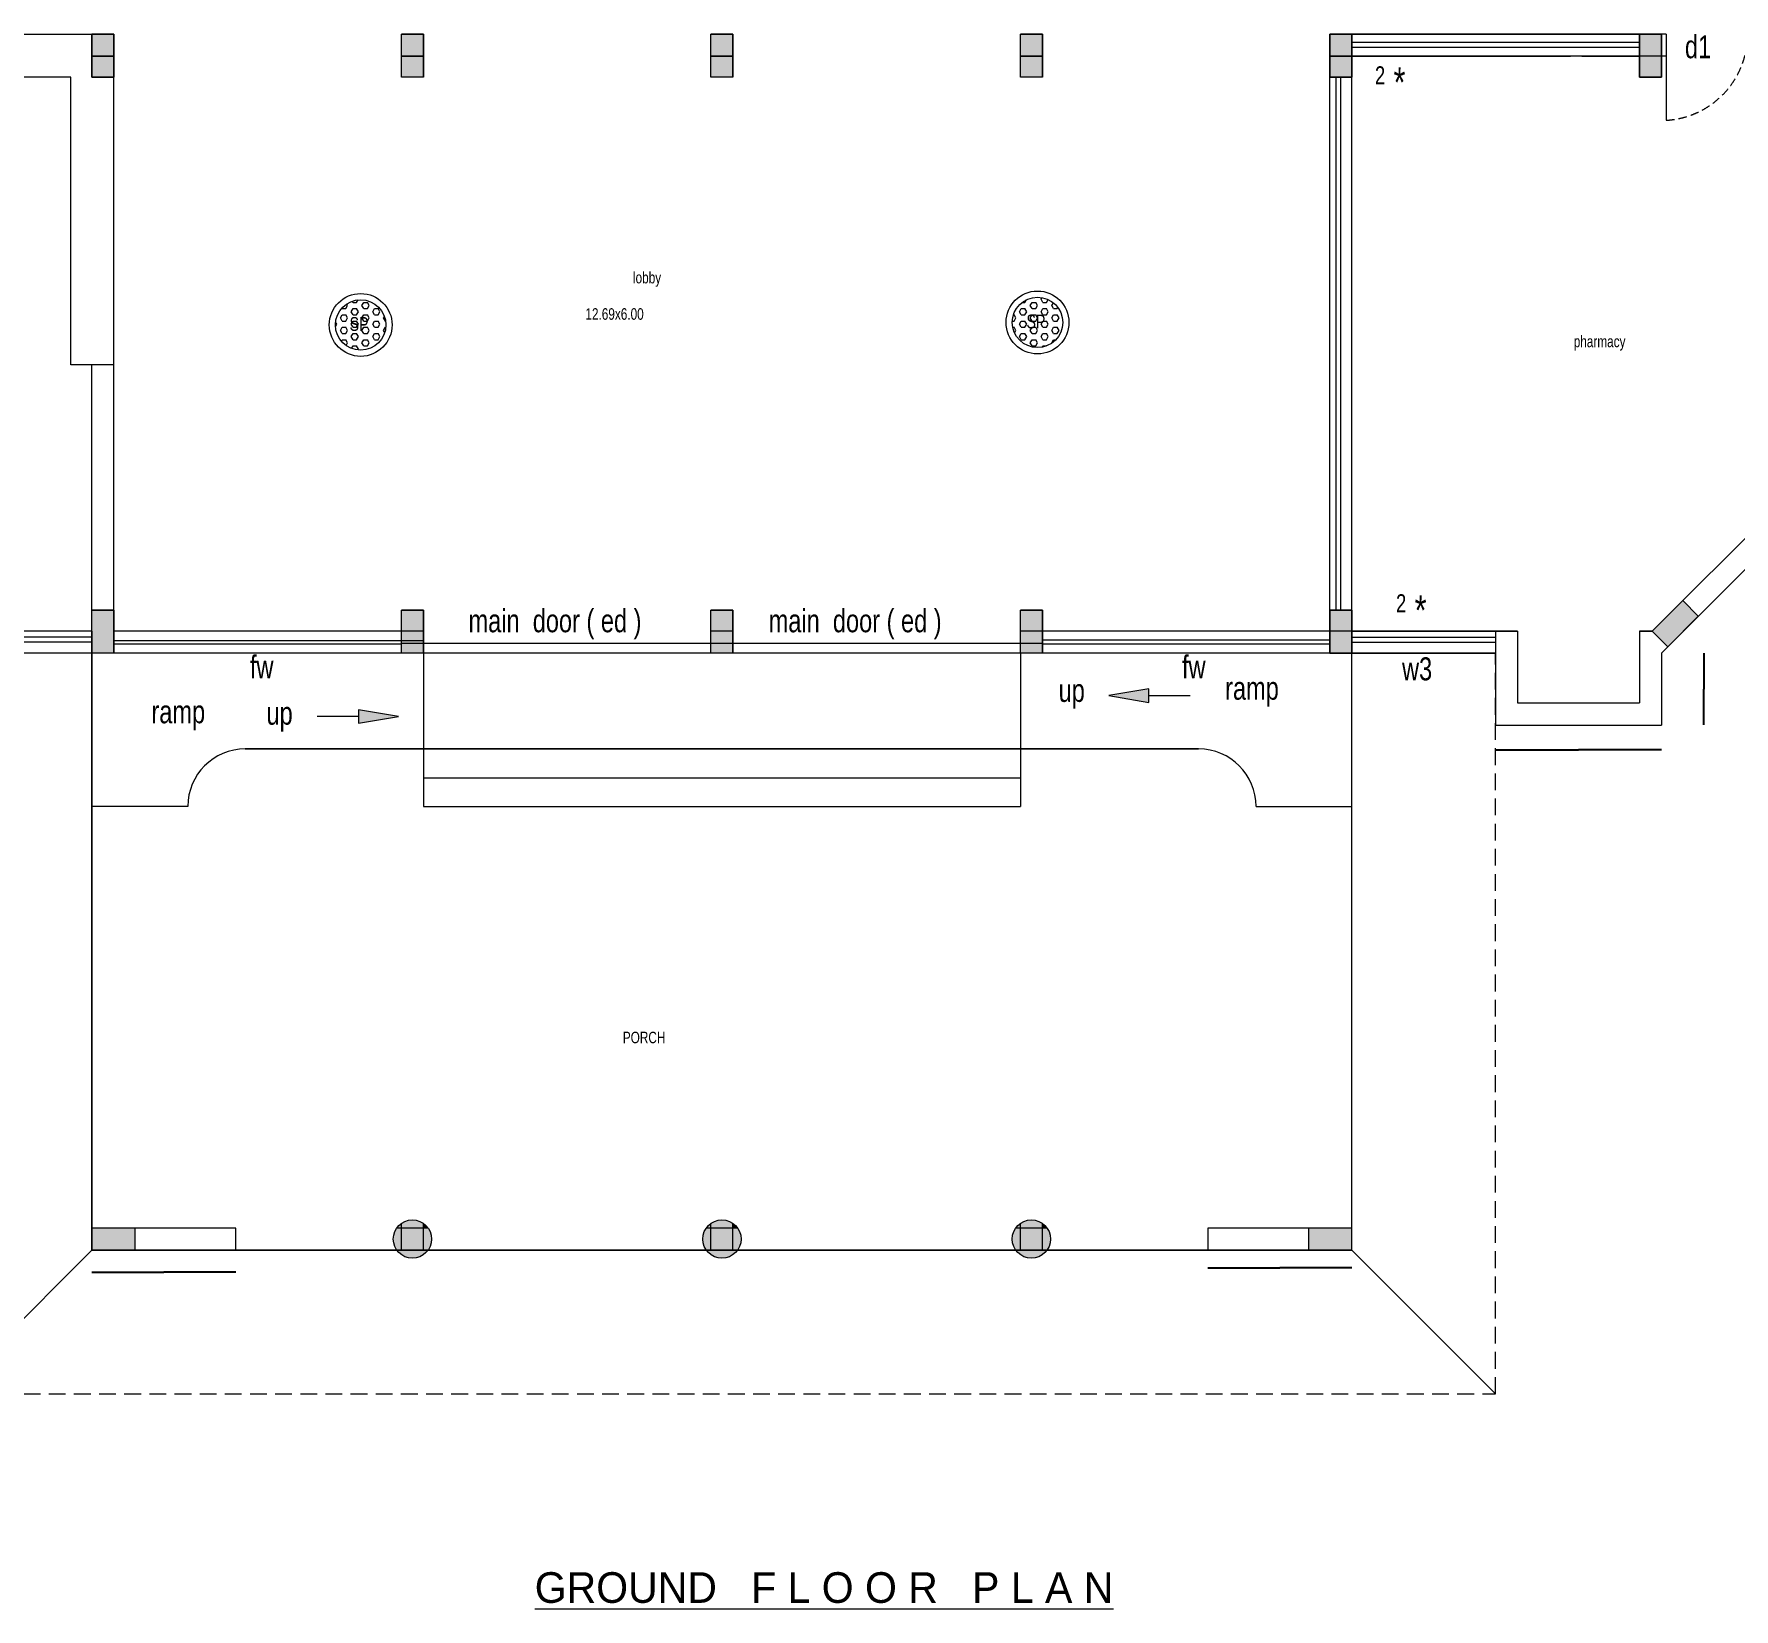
# Model space of a CAD drawing. Header units: metres. Extents: x 191982 to 427160, y -8904 to 80370.
# Drawn here: x 272858 to 290601, y -6686 to 9750 of the extents above; entities that cross this region are included whole.
import ezdxf

# ---------------------------------------------------------------- set-up
doc = ezdxf.new("R2010")
doc.units = ezdxf.units.M
doc.header["$LTSCALE"] = 700
doc.header["$MEASUREMENT"] = 0
doc.header["$PDMODE"] = 32
doc.linetypes.add('DASHED2', pattern=[0.375, 0.25, -0.125])
doc.linetypes.add('HIDDEN2', pattern=[0.1875, 0.125, -0.0625])
doc.layers.get('0').update_dxf_attribs({"lineweight": 9})
doc.layers.get('Defpoints').update_dxf_attribs({"lineweight": 9})
for name, color, linetype, lineweight in [('elevations', 22, 'Continuous', 9), ('MAIN GATE', 7, 'Continuous', 9), ('NEW PLANS', 7, 'Continuous', 9), ('PLAN', 7, 'Continuous', 9)]:
    doc.layers.add(name, color=color, linetype=linetype, lineweight=lineweight)
doc.styles.add('RVR', font='MOD20.TTF')
doc.styles.get("Standard").update_dxf_attribs({"font": 'swisscl.ttf'})
doc.dimstyles.get("Standard").update_dxf_attribs({"dimtxt": 0.23, "dimasz": 0.23, "dimexe": 0.05, "dimexo": 0.05, "dimgap": 0.06, "dimtad": 0, "dimzin": 0, "dimdsep": 46, "dimtxsty": 'Standard', "dimcen": 0, "dimse1": 1, "dimse2": 1, "dimadec": 0, "dimazin": 0, "dimtfac": 1, "dimtofl": 0, "dimtmove": 2, "dimatfit": 0, "dimfxl": 0.18, "dimtolj": 1, "dimtzin": 0, "dimarcsym": 0})

# ---------------------------------------------------------------- blocks, each defined once
blk = doc.blocks.new('ARR')
at = {"layer": 'PLAN'}
blk.add_hatch(color=256, dxfattribs=at).paths.add_polyline_path([(-1.8e-15, 0), (-0.6000000000000015, 0.1000000000000032), (-0.6000000000000015, -0.0999999999999997)])
blk.add_line((-0.6000000000000015, 0), (-1.212166018050311, 0))
blk.add_lwpolyline([(0, 0), (-0.6000000000000015, 0.1000000000000014), (-0.6000000000000015, -0.1000000000000014), (0, 0)])
blk = doc.blocks.new('*D290')
at = {"layer": 'Defpoints', "color": 0, "transparency": 16777216}
for p in [(288112.9550117287, 2539.131527703295), (289842.9550116691, 2539.131527703295), (288112.9550117287, 2279.590832384347)]:
    blk.add_point(p, dxfattribs=at)
at = {"layer": 'elevations', "color": 0, "lineweight": -2, "transparency": 16777216}
for p, q in [((288113.1850117287, 2279.590832384347), (288977.4445071118, 2279.590832384347)), ((289842.7250116692, 2279.590832384347), (288978.4655162861, 2279.590832384347))]:
    blk.add_line(p, q, dxfattribs=at)
at = {"layer": 'elevations', "color": 0, "transparency": 16777216}
for points in [[(288113.1850117287, 2279.62916571768), (288113.1850117287, 2279.552499051013), (288112.9550117287, 2279.590832384347)], [(289842.7250116692, 2279.62916571768), (289842.7250116692, 2279.552499051013), (289842.9550116691, 2279.590832384347)]]:
    blk.add_solid(points, dxfattribs=at)
at = {"layer": 'elevations', "color": 0, "transparency": 16777216, "insert": (288977.9550116989, 2279.590832384347), "char_height": 0.23, "attachment_point": 5}
blk.add_mtext('\\A1;1730.00', dxfattribs=at)
blk = doc.blocks.new('*D291')
at = {"layer": 'Defpoints', "color": 0, "transparency": 16777216}
for p in [(289842.9550116691, 3289.131527703299), (290284.2934563789, 3289.131527703299), (289842.9550116691, 2539.131527703295)]:
    blk.add_point(p, dxfattribs=at)
at = {"layer": 'elevations', "color": 0, "lineweight": -2, "transparency": 16777216}
for p, q in [((290284.2934563789, 3288.901527703299), (290284.2934563789, 2914.571947100414)), ((290284.2934563789, 2539.361527703295), (290284.2934563789, 2913.69110830618))]:
    blk.add_line(p, q, dxfattribs=at)
at = {"layer": 'elevations', "color": 0, "transparency": 16777216}
for points in [[(290284.2551230456, 3288.901527703299), (290284.3317897122, 3288.901527703299), (290284.2934563789, 3289.131527703299)], [(290284.2551230456, 2539.361527703295), (290284.3317897122, 2539.361527703295), (290284.2934563789, 2539.131527703295)]]:
    blk.add_solid(points, dxfattribs=at)
at = {"layer": 'elevations', "color": 0, "transparency": 16777216, "insert": (290284.2934563789, 2914.131527703344), "char_height": 0.23, "attachment_point": 5, "rotation": 90}
blk.add_mtext('\\A1;750.00', dxfattribs=at)
blk = doc.blocks.new('*D277')
at = {"layer": 'Defpoints', "color": 0, "transparency": 16777216}
for p in [(285110.4550117287, -2940.868472296701), (286612.9550117287, -2940.868472296701), (286612.9550117287, -3126.410364299038)]:
    blk.add_point(p, dxfattribs=at)
at = {"layer": 'PLAN', "color": 0, "lineweight": -2, "transparency": 16777216}
for p, q in [((285110.6850117287, -3126.410364299038), (285861.1945071416, -3126.410364299038)), ((286612.7250117288, -3126.410364299038), (285862.2155163159, -3126.410364299038))]:
    blk.add_line(p, q, dxfattribs=at)
at = {"layer": 'PLAN', "color": 0, "transparency": 16777216}
for points in [[(285110.6850117287, -3126.372030965704), (285110.6850117287, -3126.448697632371), (285110.4550117287, -3126.410364299038)], [(286612.7250117288, -3126.372030965704), (286612.7250117288, -3126.448697632371), (286612.9550117287, -3126.410364299038)]]:
    blk.add_solid(points, dxfattribs=at)
at = {"layer": 'PLAN', "color": 0, "transparency": 16777216, "insert": (285861.7050117287, -3126.410364299038), "char_height": 0.23, "attachment_point": 5}
blk.add_mtext('\\A1;1502.50', dxfattribs=at)
blk = doc.blocks.new('*D278')
at = {"layer": 'Defpoints', "color": 0, "transparency": 16777216}
for p in [(273462.9550116691, -2940.868472296701), (274965.4550116691, -2940.868472296701), (274965.4550116691, -3172.416526763889)]:
    blk.add_point(p, dxfattribs=at)
at = {"layer": 'PLAN', "color": 0, "lineweight": -2, "transparency": 16777216}
for p, q in [((273463.1850116691, -3172.416526763889), (274213.694507082, -3172.416526763889)), ((274965.2250116692, -3172.416526763889), (274214.7155162563, -3172.416526763889))]:
    blk.add_line(p, q, dxfattribs=at)
at = {"layer": 'PLAN', "color": 0, "transparency": 16777216}
for points in [[(273463.1850116691, -3172.378193430556), (273463.1850116691, -3172.454860097223), (273462.9550116691, -3172.416526763889)], [(274965.2250116692, -3172.378193430556), (274965.2250116692, -3172.454860097223), (274965.4550116691, -3172.416526763889)]]:
    blk.add_solid(points, dxfattribs=at)
at = {"layer": 'PLAN', "color": 0, "transparency": 16777216, "insert": (274214.2050116691, -3172.416526763889), "char_height": 0.23, "attachment_point": 5}
blk.add_mtext('\\A1;1502.50', dxfattribs=at)
blk = doc.blocks.new('DAS')
at = {"layer": 'MAIN GATE'}
h = blk.add_hatch(dxfattribs=at)
h.set_pattern_fill('HEX', color=1, scale=0.3, style=0)
h.set_pattern_definition([(0, (0, 0), (0, 0.0649519053), [0.0375, -0.075]), (120, (0, 0), (-0.0562500000140011, -0.03247595265), [0.0375, -0.075]), (59.99999999999999, (0.0375, 0), (-0.0562500000140011, 0.03247595265), [0.0375, -0.075])])
h.paths.add_polyline_path([(-3163.778976376425, -2.19993948112133, 1), (-3163.253046591565, -2.19993948112133, 1)])
at = {"layer": 'MAIN GATE', "color": 5}
for radius in [0.3278908209049629, 0.2629648924297843]:
    blk.add_circle((-3163.516011483995, -2.19993948112133), radius, dxfattribs=at)
at = {"layer": 'NEW PLANS', "color": 7}
blk.add_text('SP', height=0.144, dxfattribs=at).set_placement((-3163.631402160362, -2.262059438114632))

msp = doc.modelspace()

# ---------------------------------------------------------------- hatches: boundary and pattern name
at = {"layer": 'elevations'}
msp.add_hatch(color=256, dxfattribs=at).paths.add_polyline_path([(289747.6858924064, 3519.131527703299), (289910.3204520378, 3356.496968030733), (290228.5185036096, 3674.695019564635), (290065.8839439187, 3837.329579237194)])
at = {"layer": 'NEW PLANS'}
for points in [[(273462.9550116691, 9529.131527703299), (273462.9550116691, 9749.131527703299), (273692.9550117287, 9749.131527703299), (273692.9550117287, 9529.131527703299)], [(273462.9550116691, 9529.131527703299), (273462.9550116691, 9749.131527703299), (273692.9550117287, 9749.131527703299), (273692.9550117287, 9529.131527703299)], [(273462.9550116691, 9519.131527703299), (273692.9550117287, 9519.131527703299), (273692.9550117287, 9749.131527703299), (273462.9550116691, 9749.131527703299)], [(273692.9550117287, 9519.131527703299), (273462.9550116691, 9519.131527703299), (273462.9550116691, 9749.131527703299), (273692.9550117287, 9749.131527703299)], [(276692.9550117287, 9529.131527703299), (276692.9550117287, 9749.131527703299), (276922.9550117287, 9749.131527703299), (276922.9550117287, 9529.131527703299)], [(279922.9550117287, 9529.131527703299), (279922.9550117287, 9749.131527703299), (280152.9550116691, 9749.131527703299), (280152.9550116691, 9529.131527703299)], [(283152.9550116691, 9529.131527703299), (283152.9550116691, 9749.131527703299), (283382.9550117287, 9749.131527703299), (283382.9550117287, 9529.131527703299)], [(286382.9550117287, 9529.131527703299), (286382.9550117287, 9749.131527703299), (286612.9550117287, 9749.131527703299), (286612.9550117287, 9529.131527703299)], [(286612.9550117287, 9529.131527703299), (286612.9550117287, 9749.131527703299), (286382.9550117287, 9749.131527703299), (286382.9550117287, 9529.131527703299)], [(286612.9550117287, 9529.131527703299), (286612.9550117287, 9749.131527703299), (286382.9550117287, 9749.131527703299), (286382.9550117287, 9529.131527703299)], [(286612.9550117287, 9519.131527703299), (286382.9550117287, 9519.131527703299), (286382.9550117287, 9749.131527703299), (286612.9550117287, 9749.131527703299)], [(286382.9550117287, 9519.131527703299), (286612.9550117287, 9519.131527703299), (286612.9550117287, 9749.131527703299), (286382.9550117287, 9749.131527703299)], [(289612.9550117287, 9529.131527703299), (289612.9550117287, 9749.131527703299), (289842.9550116691, 9749.131527703299), (289842.9550116691, 9529.131527703299)], [(289842.9550116691, 9529.131527703299), (289842.9550116691, 9749.131527703299), (289612.9550117287, 9749.131527703299), (289612.9550117287, 9529.131527703299)], [(289842.9550116691, 9519.131527703299), (289612.9550117287, 9519.131527703299), (289612.9550117287, 9749.131527703299), (289842.9550116691, 9749.131527703299)], [(289612.9550117287, 9519.131527703299), (289842.9550116691, 9519.131527703299), (289842.9550116691, 9749.131527703299), (289612.9550117287, 9749.131527703299)], [(289842.9550116691, 9529.131527703299), (289842.9550116691, 9749.131527703299), (289612.9550117287, 9749.131527703299), (289612.9550117287, 9529.131527703299)], [(289842.9550116691, 9519.131527703299), (289612.9550117287, 9519.131527703299), (289612.9550117287, 9749.131527703299), (289842.9550116691, 9749.131527703299)], [(289612.9550117287, 9519.131527703299), (289842.9550116691, 9519.131527703299), (289842.9550116691, 9749.131527703299), (289612.9550117287, 9749.131527703299)], [(273462.9550116691, 9529.131527703299), (273692.9550117287, 9529.131527703299), (273692.9550117287, 9299.131527703299), (273462.9550116691, 9299.131527703299)], [(273462.9550116691, 9529.131527703299), (273692.9550117287, 9529.131527703299), (273692.9550117287, 9299.131527703299), (273462.9550116691, 9299.131527703299)], [(273462.9550116691, 9519.131527703299), (273462.9550116691, 9299.131527703299), (273692.9550117287, 9299.131527703299), (273692.9550117287, 9519.131527703299)], [(273692.9550117287, 9519.131527703299), (273692.9550117287, 9299.131527703299), (273462.9550116691, 9299.131527703299), (273462.9550116691, 9519.131527703299)], [(276692.9550117287, 9529.131527703299), (276922.9550117287, 9529.131527703299), (276922.9550117287, 9299.131527703299), (276692.9550117287, 9299.131527703299)], [(279922.9550117287, 9529.131527703299), (280152.9550116691, 9529.131527703299), (280152.9550116691, 9299.131527703299), (279922.9550117287, 9299.131527703299)], [(283152.9550116691, 9529.131527703299), (283382.9550117287, 9529.131527703299), (283382.9550117287, 9299.131527703299), (283152.9550116691, 9299.131527703299)], [(286382.9550117287, 9529.131527703299), (286612.9550117287, 9529.131527703299), (286612.9550117287, 9299.131527703299), (286382.9550117287, 9299.131527703299)], [(286612.9550117287, 9529.131527703299), (286382.9550117287, 9529.131527703299), (286382.9550117287, 9299.131527703299), (286612.9550117287, 9299.131527703299)], [(286612.9550117287, 9529.131527703299), (286382.9550117287, 9529.131527703299), (286382.9550117287, 9299.131527703299), (286612.9550117287, 9299.131527703299)], [(286612.9550117287, 9519.131527703299), (286612.9550117287, 9299.131527703299), (286382.9550117287, 9299.131527703299), (286382.9550117287, 9519.131527703299)], [(286382.9550117287, 9519.131527703299), (286382.9550117287, 9299.131527703299), (286612.9550117287, 9299.131527703299), (286612.9550117287, 9519.131527703299)], [(289612.9550117287, 9529.131527703299), (289842.9550116691, 9529.131527703299), (289842.9550116691, 9299.131527703299), (289612.9550117287, 9299.131527703299)], [(289842.9550116691, 9529.131527703299), (289612.9550117287, 9529.131527703299), (289612.9550117287, 9299.131527703299), (289842.9550116691, 9299.131527703299)], [(289842.9550116691, 9529.131527703299), (289612.9550117287, 9529.131527703299), (289612.9550117287, 9299.131527703299), (289842.9550116691, 9299.131527703299)], [(289842.9550116691, 9519.131527703299), (289842.9550116691, 9299.131527703299), (289612.9550117287, 9299.131527703299), (289612.9550117287, 9519.131527703299)], [(289612.9550117287, 9519.131527703299), (289612.9550117287, 9299.131527703299), (289842.9550116691, 9299.131527703299), (289842.9550116691, 9519.131527703299)], [(289842.9550116691, 9519.131527703299), (289842.9550116691, 9299.131527703299), (289612.9550117287, 9299.131527703299), (289612.9550117287, 9519.131527703299)], [(289612.9550117287, 9519.131527703299), (289612.9550117287, 9299.131527703299), (289842.9550116691, 9299.131527703299), (289842.9550116691, 9519.131527703299)], [(273462.9550116691, 3519.131527703299), (273462.9550116691, 3739.131527703299), (273692.9550117287, 3739.131527703299), (273692.9550117287, 3519.131527703299)], [(276692.9550117287, 3519.131527703299), (276692.9550117287, 3739.131527703299), (276922.9550117287, 3739.131527703299), (276922.9550117287, 3519.131527703299)], [(279922.9550117287, 3519.131527703299), (279922.9550117287, 3739.131527703299), (280152.9550116691, 3739.131527703299), (280152.9550116691, 3519.131527703299)], [(283152.9550116691, 3519.131527703299), (283152.9550116691, 3739.131527703299), (283382.9550117287, 3739.131527703299), (283382.9550117287, 3519.131527703299)], [(286382.9550117287, 3519.131527703299), (286382.9550117287, 3739.131527703299), (286612.9550117287, 3739.131527703299), (286612.9550117287, 3519.131527703299)], [(286612.9550117287, 3519.131527703299), (286612.9550117287, 3739.131527703299), (286382.9550117287, 3739.131527703299), (286382.9550117287, 3519.131527703299)], [(273462.9550116691, 3519.131527703299), (273692.9550117287, 3519.131527703299), (273692.9550117287, 3289.131527703299), (273462.9550116691, 3289.131527703299)], [(276692.9550117287, 3519.131527703299), (276922.9550117287, 3519.131527703299), (276922.9550117287, 3289.131527703299), (276692.9550117287, 3289.131527703299)], [(279922.9550117287, 3519.131527703299), (280152.9550116691, 3519.131527703299), (280152.9550116691, 3289.131527703299), (279922.9550117287, 3289.131527703299)], [(283152.9550116691, 3519.131527703299), (283382.9550117287, 3519.131527703299), (283382.9550117287, 3289.131527703299), (283152.9550116691, 3289.131527703299)], [(286382.9550117287, 3519.131527703299), (286612.9550117287, 3519.131527703299), (286612.9550117287, 3289.131527703299), (286382.9550117287, 3289.131527703299)], [(286612.9550117287, 3519.131527703299), (286382.9550117287, 3519.131527703299), (286382.9550117287, 3289.131527703299), (286612.9550117287, 3289.131527703299)], [(276807.9550117287, -2625.868472296701, -0.1543597769107836), (276922.9550117287, -2662.237790577303), (276922.9550117287, -2710.868472296701), (276692.9550117287, -2710.868472296701), (276692.9550117287, -2662.237790577303, -0.1543597769107822)], [(276807.9550117287, -2625.868472296701, -0.1543597769107836), (276922.9550117287, -2662.237790577303), (276922.9550117287, -2710.868472296701), (276692.9550117287, -2710.868472296701), (276692.9550117287, -2662.237790577303, -0.1543597769107822)], [(280037.9550117287, -2625.868472296701, -0.1543597769107836), (280152.9550116691, -2662.237790577303), (280152.9550116691, -2710.868472296701), (279922.9550117287, -2710.868472296701), (279922.9550117287, -2662.237790577303, -0.1543597769107822)], [(280037.9550117287, -2625.868472296701, -0.1543597769107836), (280152.9550116691, -2662.237790577303), (280152.9550116691, -2710.868472296701), (279922.9550117287, -2710.868472296701), (279922.9550117287, -2662.237790577303, -0.1543597769107822)], [(283267.9550117287, -2625.868472296701, -0.1543597769107836), (283382.9550117287, -2662.237790577303), (283382.9550117287, -2710.868472296701), (283152.9550116691, -2710.868472296701), (283152.9550116691, -2662.237790577303, -0.1543597769107822)], [(283267.9550117287, -2625.868472296701, -0.1543597769107836), (283382.9550117287, -2662.237790577303), (283382.9550117287, -2710.868472296701), (283152.9550116691, -2710.868472296701), (283152.9550116691, -2662.237790577303, -0.1543597769107822)], [(273741.5856934223, -2710.868472296701, -0.3162549415692546), (273741.5856934223, -2940.868472296701), (273692.9550117287, -2940.868472296701), (273692.9550117287, -2710.868472296701)], [(276971.5856934223, -2940.868472296701, -0.2442377344273176), (276807.9550117287, -3025.868472296934, -0.7325621006583092), (276692.9550117287, -2662.237790577303), (276692.9550117287, -2940.868472296701)], [(276971.5856934223, -2940.868472296701, -0.2442377344273176), (276807.9550117287, -3025.868472296934, -0.7325621006583092), (276692.9550117287, -2662.237790577303), (276692.9550117287, -2940.868472296701)], [(276971.5856934223, -2710.868472296701), (276922.9550117287, -2710.868472296701), (276922.9550117287, -2662.237790577303, -0.0866126199787811)], [(276971.5856934223, -2710.868472296701), (276922.9550117287, -2710.868472296701), (276922.9550117287, -2662.237790577303, -0.0866126199787811)], [(276971.5856934223, -2710.868472296701, -0.3162549415692546), (276971.5856934223, -2940.868472296701), (276922.9550117287, -2940.868472296701), (276922.9550117287, -2710.868472296701)], [(276971.5856934223, -2710.868472296701, -0.3162549415692546), (276971.5856934223, -2940.868472296701), (276922.9550117287, -2940.868472296701), (276922.9550117287, -2710.868472296701)], [(280201.5856934819, -2940.868472296701, -0.2442377344273176), (280037.9550117287, -3025.868472296934, -0.7325621006583092), (279922.9550117287, -2662.237790577303), (279922.9550117287, -2940.868472296701)], [(280201.5856934819, -2940.868472296701, -0.2442377344273176), (280037.9550117287, -3025.868472296934, -0.7325621006583092), (279922.9550117287, -2662.237790577303), (279922.9550117287, -2940.868472296701)], [(280201.5856934819, -2710.868472296701), (280152.9550116691, -2710.868472296701), (280152.9550116691, -2662.237790577303, -0.0866126199787811)], [(280201.5856934819, -2710.868472296701), (280152.9550116691, -2710.868472296701), (280152.9550116691, -2662.237790577303, -0.0866126199787811)], [(280201.5856934819, -2710.868472296701, -0.3162549415692546), (280201.5856934819, -2940.868472296701), (280152.9550116691, -2940.868472296701), (280152.9550116691, -2710.868472296701)], [(280201.5856934819, -2710.868472296701, -0.3162549415692546), (280201.5856934819, -2940.868472296701), (280152.9550116691, -2940.868472296701), (280152.9550116691, -2710.868472296701)], [(283431.5856934223, -2940.868472296701, -0.2442377344273176), (283267.9550117287, -3025.868472296934, -0.7325621006583092), (283152.9550116691, -2662.237790577303), (283152.9550116691, -2940.868472296701)], [(283431.5856934223, -2940.868472296701, -0.2442377344273176), (283267.9550117287, -3025.868472296934, -0.7325621006583092), (283152.9550116691, -2662.237790577303), (283152.9550116691, -2940.868472296701)], [(283431.5856934223, -2710.868472296701), (283382.9550117287, -2710.868472296701), (283382.9550117287, -2662.237790577303, -0.0866126199787811)], [(283431.5856934223, -2710.868472296701), (283382.9550117287, -2710.868472296701), (283382.9550117287, -2662.237790577303, -0.0866126199787811)], [(283431.5856934223, -2710.868472296701, -0.3162549415692546), (283431.5856934223, -2940.868472296701), (283382.9550117287, -2940.868472296701), (283382.9550117287, -2710.868472296701)], [(283431.5856934223, -2710.868472296701, -0.3162549415692546), (283431.5856934223, -2940.868472296701), (283382.9550117287, -2940.868472296701), (283382.9550117287, -2710.868472296701)]]:
    msp.add_hatch(color=256, dxfattribs=at).paths.add_polyline_path(points)
for points in [[(273692.9550117287, -2710.868472296701), (273692.9550117287, -2940.868472296701), (273462.9550116691, -2940.868472296701), (273462.9550116691, -2710.868472296701)], [(276922.9550117287, -2710.868472296701), (276922.9550117287, -2940.868472296701), (276692.9550117287, -2940.868472296701), (276692.9550117287, -2710.868472296701)], [(276922.9550117287, -2710.868472296701), (276922.9550117287, -2940.868472296701), (276692.9550117287, -2940.868472296701), (276692.9550117287, -2710.868472296701)], [(280152.9550116691, -2710.868472296701), (280152.9550116691, -2940.868472296701), (279922.9550117287, -2940.868472296701), (279922.9550117287, -2710.868472296701)], [(280152.9550116691, -2710.868472296701), (280152.9550116691, -2940.868472296701), (279922.9550117287, -2940.868472296701), (279922.9550117287, -2710.868472296701)], [(283382.9550117287, -2710.868472296701), (283382.9550117287, -2940.868472296701), (283152.9550116691, -2940.868472296701), (283152.9550116691, -2710.868472296701)], [(283382.9550117287, -2710.868472296701), (283382.9550117287, -2940.868472296701), (283152.9550116691, -2940.868472296701), (283152.9550116691, -2710.868472296701)], [(286612.9550117287, -2710.868472296701), (286612.9550117287, -2940.868472296701), (286382.9550117287, -2940.868472296701), (286382.9550117287, -2710.868472296701)]]:
    msp.add_hatch(color=256, dxfattribs=at).paths.add_polyline_path(points, flags=17)
at = {"layer": 'PLAN'}
h = msp.add_hatch(color=256, dxfattribs=at)
h.paths.add_polyline_path([(273912.9550117287, -2710.868472296701), (273462.9550116691, -2710.868472296701), (273462.9550116691, -2940.868472296701), (273912.9550117287, -2940.868472296701)])
h.paths.add_polyline_path([(286612.9550117287, -2710.868472296701), (286162.9550117287, -2710.868472296701), (286162.9550117287, -2940.868472296701), (286612.9550117287, -2940.868472296701)])

# ---------------------------------------------------------------- linework, layer by layer
at = {"layer": 'elevations'}
for p, q in [((290228.5185036096, 3674.695019564395), (290065.8839439187, 3837.329579237194)), ((290065.8839439187, 3837.329579237194), (290228.5185036096, 3674.695019564635)), ((288342.9550116691, 3519.131527703299), (288342.9550116691, 2769.131527703295)), ((289612.9550117287, 3519.131527703299), (289612.9550117287, 2769.131527703295)), ((288112.9550117287, 3289.131527703299), (288112.9550117287, 2539.131527703295)), ((289842.9550116691, 3289.131527703299), (289842.9550116691, 2539.131527703295)), ((288342.9550116691, 2769.131527703295), (289612.9550117287, 2769.131527703295)), ((288112.9550117287, 2539.131527703295), (289842.9550116691, 2539.131527703295)), ((274462.9550116691, 1689.131527703299), (273462.9550116691, 1689.131527703299)), ((285612.9550117287, 1689.131527703299), (286612.9550117287, 1689.131527703299)), ((280037.9550117287, -2940.868472296701), (278611.1751292977, -2940.868472296701))]:
    msp.add_line(p, q, dxfattribs=at)
for points in [[(289842.9550116691, 3289.131527703299), (289842.9550116691, 3289.131527703299), (292842.9550116691, 6289.131527703765)], [(286612.9550117287, 3289.131527703299), (288112.9550117287, 3289.131527703299)]]:
    msp.add_lwpolyline(points, dxfattribs=at)
msp.add_lwpolyline([(289747.6858924064, 3519.131527703299), (289910.3204520378, 3356.496968030733), (290228.5185036096, 3674.695019564635), (290065.8839439187, 3837.329579237194)], close=True, dxfattribs=at)
for centre, start, end in [((275062.9550117287, 1689.131527703299), 90, 180), ((285012.9550117287, 1689.131527703299), 0, 90)]:
    msp.add_arc(centre, 599.9999999999943, start, end, dxfattribs=at)
at = {"layer": 'NEW PLANS'}
for p, q in [((270462.9550116691, 9749.131527703299), (273692.9550117287, 9749.131527703299)), ((273412.9550117287, 9749.131527703299), (273462.9550116691, 9749.131527703299)), ((273692.9550117287, 9749.131527703299), (273462.9550116691, 9749.131527703299)), ((273462.9550116691, 9749.131527703299), (273692.9550117287, 9749.131527703299)), ((273692.9550117287, 9749.131527703299), (273462.9550116691, 9749.131527703299)), ((273692.9550117287, 9749.131527703299), (273462.9550116691, 9749.131527703299)), ((273692.9550117287, 3289.131527703299), (273692.9550117287, 9749.131527703299)), ((276922.9550117287, 9749.131527703299), (276692.9550117287, 9749.131527703299)), ((276692.9550117287, 9299.131527703299), (276692.9550117287, 9749.131527703299)), ((276692.9550117287, 9749.131527703299), (276922.9550117287, 9749.131527703299)), ((276922.9550117287, 9749.131527703299), (276692.9550117287, 9749.131527703299)), ((276922.9550117287, 9299.131527703299), (276922.9550117287, 9749.131527703299)), ((280152.9550116691, 9749.131527703299), (279922.9550117287, 9749.131527703299)), ((279922.9550117287, 9299.131527703299), (279922.9550117287, 9749.131527703299)), ((279922.9550117287, 9749.131527703299), (280152.9550116691, 9749.131527703299)), ((280152.9550116691, 9749.131527703299), (279922.9550117287, 9749.131527703299)), ((280152.9550116691, 9299.131527703299), (280152.9550116691, 9749.131527703299)), ((283382.9550117287, 9749.131527703299), (283152.9550116691, 9749.131527703299)), ((283152.9550116691, 9299.131527703299), (283152.9550116691, 9749.131527703299)), ((283152.9550116691, 9749.131527703299), (283382.9550117287, 9749.131527703299)), ((283382.9550117287, 9749.131527703299), (283152.9550116691, 9749.131527703299)), ((283382.9550117287, 9299.131527703299), (283382.9550117287, 9749.131527703299)), ((286382.9550117287, 3289.131527703299), (286382.9550117287, 9749.131527703299)), ((286612.9550117287, 9749.131527703299), (286382.9550117287, 9749.131527703299)), ((286382.9550117287, 9749.131527703299), (286612.9550117287, 9749.131527703299)), ((286382.9550117287, 3289.131527703299), (286382.9550117287, 9749.131527703299)), ((289892.9550117287, 9749.131527703299), (286382.9550117287, 9749.131527703299)), ((286612.9550117287, 9749.131527703299), (286382.9550117287, 9749.131527703299)), ((286382.9550117287, 9749.131527703299), (286612.9550117287, 9749.131527703299)), ((286382.9550117287, 9749.131527703299), (286612.9550117287, 9749.131527703299)), ((289892.9550117287, 9749.131527703299), (286612.9550117287, 9749.131527703299)), ((286612.9550117287, 9749.131527703299), (289612.9550117287, 9749.131527703299)), ((286662.9550117287, 9749.131527703299), (286612.9550117287, 9749.131527703299)), ((286612.9550117287, 9664.019628263588), (289612.9550117287, 9664.019628263588)), ((286612.9550117287, 9614.019628263588), (289612.9550117287, 9614.019628263588)), ((287512.9550117287, 9749.131527703299), (289612.9550117287, 9749.131527703299)), ((289842.9550116691, 9749.131527703299), (289612.9550117287, 9749.131527703299)), ((289612.9550117287, 9749.131527703299), (289842.9550116691, 9749.131527703299)), ((289612.9550117287, 9749.131527703299), (289842.9550116691, 9749.131527703299)), ((289892.9550117287, 9749.131527703299), (289842.9550116691, 9749.131527703299)), ((289892.9550117287, 9749.131527703299), (289842.9550116691, 9749.131527703299)), ((289892.9550117287, 9749.131527703299), (289892.9550117287, 8850.5214899227)), ((273692.9550117287, 9519.131527703299), (273462.9550116691, 9519.131527703299)), ((273462.9550116691, 9299.131527703299), (273462.9550116691, 9519.131527703299)), ((273462.9550116691, 9519.131527703299), (273692.9550117287, 9519.131527703299)), ((273462.9550116691, 9519.131527703299), (273692.9550117287, 9519.131527703299)), ((276922.9550117287, 9519.131527703299), (276692.9550117287, 9519.131527703299)), ((276692.9550117287, 9519.131527703299), (276922.9550117287, 9519.131527703299)), ((280152.9550116691, 9519.131527703299), (279922.9550117287, 9519.131527703299)), ((279922.9550117287, 9519.131527703299), (280152.9550116691, 9519.131527703299)), ((283382.9550117287, 9519.131527703299), (283152.9550116691, 9519.131527703299)), ((283152.9550116691, 9519.131527703299), (283382.9550117287, 9519.131527703299)), ((286382.9550117287, 9519.131527703299), (286612.9550117287, 9519.131527703299)), ((286612.9550117287, 9519.131527703299), (286382.9550117287, 9519.131527703299)), ((286612.9550117287, 9519.131527703299), (286382.9550117287, 9519.131527703299)), ((288892.9550117287, 9519.131527703299), (286612.9550117287, 9519.131527703299)), ((286612.9550117287, 9519.131527703299), (288892.9550117287, 9519.131527703299)), ((289842.9550116691, 9519.131527703299), (286612.9550117287, 9519.131527703299)), ((287512.9550117287, 9519.131527703299), (288892.9550117287, 9519.131527703299)), ((289842.9550116691, 9519.131527703299), (289012.9550117287, 9519.131527703299)), ((289012.9550117287, 9519.131527703299), (289612.9550117287, 9519.131527703299)), ((289012.9550117287, 9519.131527703299), (289612.9550117287, 9519.131527703299)), ((289842.9550116691, 9519.131527703299), (289612.9550117287, 9519.131527703299)), ((289842.9550116691, 9519.131527703299), (289612.9550117287, 9519.131527703299)), ((289892.9550117287, 9519.131527703299), (289842.9550116691, 9519.131527703299)), ((273242.9550117287, 9299.131527703299), (270462.9550116691, 9299.131527703299)), ((273242.9550117287, 6299.131527703299), (273242.9550117287, 9299.131527703299)), ((273692.9550117287, 9299.131527703299), (273462.9550116691, 9299.131527703299)), ((273462.9550116691, 9299.131527703299), (273692.9550117287, 9299.131527703299)), ((286382.9550117287, 9299.131527703299), (286612.9550117287, 9299.131527703299)), ((286612.9550117287, 9299.131527703299), (286382.9550117287, 9299.131527703299)), ((286447.9550117287, 3739.131527703299), (286447.9550117287, 9299.131527703299)), ((286497.9550117287, 3739.131527703299), (286497.9550117287, 9299.131527703299)), ((286612.9550117287, -2940.868472296701), (286612.9550117287, 9299.131527703299)), ((289612.9550117287, 9299.131527703299), (289842.9550116691, 9299.131527703299)), ((289842.9550116691, 9299.131527703299), (289612.9550117287, 9299.131527703299)), ((289612.9550117287, 9299.131527703299), (289842.9550116691, 9299.131527703299)), ((289842.9550116691, 9299.131527703299), (289612.9550117287, 9299.131527703299)), ((286612.9550117287, 5049.131527703299), (286612.9550117287, 6459.131527703299)), ((273692.9550117287, 6299.131527703299), (273242.9550117287, 6299.131527703299)), ((273462.9550116691, -2940.868472296701), (273462.9550116691, 6299.131527703299)), ((289747.6858924064, 3519.131527703299), (292612.9550117287, 6384.400647049573)), ((289842.9550116691, 3289.131527703299), (292842.9550116691, 6289.131527703765)), ((273692.9550117287, 3739.131527703299), (273462.9550116691, 3739.131527703299)), ((276692.9550117287, 3289.131527703299), (276692.9550117287, 3739.131527703299)), ((276922.9550117287, 3739.131527703299), (276692.9550117287, 3739.131527703299)), ((276922.9550117287, 3289.131527703299), (276922.9550117287, 3739.131527703299)), ((279922.9550117287, 3289.131527703299), (279922.9550117287, 3739.131527703299)), ((280152.9550116691, 3739.131527703299), (279922.9550117287, 3739.131527703299)), ((280152.9550116691, 3289.131527703299), (280152.9550116691, 3739.131527703299)), ((283152.9550116691, 3289.131527703299), (283152.9550116691, 3739.131527703299)), ((283382.9550117287, 3739.131527703299), (283152.9550116691, 3739.131527703299)), ((283382.9550117287, 3289.131527703299), (283382.9550117287, 3739.131527703299)), ((286612.9550117287, 3739.131527703299), (286382.9550117287, 3739.131527703299)), ((286382.9550117287, 3739.131527703299), (286612.9550117287, 3739.131527703299)), ((273462.9550116691, 3519.131527703299), (271732.9550117287, 3519.131527703299)), ((273462.9550116691, 3454.131527703299), (271962.9550116691, 3454.131527703299)), ((273462.9550116691, 3404.131527703299), (271962.9550116691, 3404.131527703299)), ((273462.9550116691, 3289.131527703299), (273462.9550116691, 3519.131527703299)), ((273462.9550116691, 3519.131527703299), (273462.9550116691, 3289.131527703299)), ((276922.9550117287, 3519.131527703299), (273692.9550117287, 3519.131527703299)), ((276922.9550117287, 3419.131527703299), (273692.9550117287, 3419.131527703299)), ((276692.9550117287, 3384.131527703299), (273692.9550117287, 3384.131527703299)), ((283382.9550117287, 3389.131527703299), (276692.9550117287, 3389.131527703299)), ((276922.9550117287, 3389.131527703299), (276692.9550117287, 3389.131527703299)), ((280152.9550116691, 3519.131527703299), (279922.9550117287, 3519.131527703299)), ((288342.9550116691, 3519.131527703299), (283152.9550116691, 3519.131527703299)), ((286382.9550117287, 3424.131527703299), (283382.9550117287, 3424.131527703299)), ((286382.9550117287, 3384.131527703299), (283382.9550117287, 3384.131527703299)), ((286612.9550117287, 3519.131527703299), (288342.9550116691, 3519.131527703299)), ((286612.9550117287, 3289.131527703299), (286612.9550117287, 3519.131527703299)), ((286612.9550117287, 3519.131527703299), (286612.9550117287, 3289.131527703299)), ((286612.9550117287, 3454.131527703299), (288111.8787604008, 3454.131527703299)), ((286612.9550117287, 3404.131527703299), (288111.8787604008, 3404.131527703299)), ((288111.8787604008, 3519.131527703299), (288111.8787604008, 3289.131527703299)), ((289747.6858924064, 3519.131527703299), (289612.9550117287, 3519.131527703299)), ((289612.9550117287, 3519.131527703299), (289747.6858924064, 3519.131527703299)), ((288112.9550117287, 3289.131527703299), (271962.9550116691, 3289.131527703299)), ((276922.9550117287, 3289.131527703299), (276922.9550117287, 1689.131527703299)), ((283152.9550116691, 3289.131527703299), (283152.9550116691, 1689.131527703299)), ((275062.9550117287, 2289.131527703295), (285012.9550117287, 2289.131527703295)), ((275062.9550117287, 2289.131527703295), (285012.9550117287, 2289.131527703295)), ((285012.9550117287, 2289.131527703295), (275062.9550117287, 2289.131527703295)), ((276922.9550117287, 1989.131527703299), (283152.9550116691, 1989.131527703299)), ((276922.9550117287, 1689.131527703299), (283152.9550116691, 1689.131527703299)), ((273741.5856934223, -2710.868472296701), (273462.9550116691, -2710.868472296701)), ((274965.4550116691, -2710.868472296701), (273462.9550116691, -2710.868472296701)), ((273912.9550117287, -2940.868472296701), (273912.9550117287, -2710.868472296701)), ((274965.4550116691, -2940.868472296701), (274965.4550116691, -2710.868472296701)), ((276971.5856934223, -2710.868472296701), (276644.3243299756, -2710.868472296701)), ((276971.5856934223, -2710.868472296701), (276644.3243299756, -2710.868472296701)), ((276692.9550117287, -2940.868472296701), (276692.9550117287, -2662.237790577303)), ((276692.9550117287, -2940.868472296701), (276692.9550117287, -2662.237790577303)), ((276922.9550117287, -2940.868472296701), (276922.9550117287, -2662.237790577303)), ((276922.9550117287, -2940.868472296701), (276922.9550117287, -2662.237790577303)), ((280201.5856934819, -2710.868472296701), (279874.3243300352, -2710.868472296701)), ((280201.5856934819, -2710.868472296701), (279874.3243300352, -2710.868472296701)), ((279922.9550117287, -2940.868472296701), (279922.9550117287, -2662.237790577303)), ((279922.9550117287, -2940.868472296701), (279922.9550117287, -2662.237790577303)), ((280152.9550116691, -2940.868472296701), (280152.9550116691, -2662.237790577303)), ((280152.9550116691, -2940.868472296701), (280152.9550116691, -2662.237790577303)), ((283431.5856934223, -2710.868472296701), (283104.3243299756, -2710.868472296701)), ((283431.5856934223, -2710.868472296701), (283104.3243299756, -2710.868472296701)), ((283152.9550116691, -2940.868472296701), (283152.9550116691, -2662.237790577303)), ((283152.9550116691, -2940.868472296701), (283152.9550116691, -2662.237790577303)), ((283382.9550117287, -2940.868472296701), (283382.9550117287, -2662.237790577303)), ((283382.9550117287, -2940.868472296701), (283382.9550117287, -2662.237790577303)), ((286612.9550117287, -2710.868472296701), (285110.4550117287, -2710.868472296701)), ((285110.4550117287, -2710.868472296701), (285110.4550117287, -2940.868472296701)), ((286162.9550117287, -2940.868472296701), (286162.9550117287, -2710.868472296701)), ((286612.9550117287, -2710.868472296701), (286334.3243299756, -2710.868472296701)), ((286612.9550117287, -2940.868472296701), (273462.9550116691, -2940.868472296701)), ((274965.4550116691, -2940.868472296701), (273462.9550116691, -2940.868472296701)), ((286612.9550117287, -2940.868472296701), (285110.4550117287, -2940.868472296701))]:
    msp.add_line(p, q, dxfattribs=at)
for points in [[(273692.9550117287, 9299.131527703299), (273462.9550116691, 9299.131527703299), (273462.9550116691, 9749.131527703299), (273692.9550117287, 9749.131527703299)], [(273692.9550117287, 9299.131527703299), (273462.9550116691, 9299.131527703299), (273462.9550116691, 9749.131527703299), (273692.9550117287, 9749.131527703299)], [(273692.9550117287, 9749.131527703299), (273462.9550116691, 9749.131527703299), (273462.9550116691, 9299.131527703299), (273692.9550117287, 9299.131527703299)], [(273462.9550116691, 9749.131527703299), (273692.9550117287, 9749.131527703299), (273692.9550117287, 9299.131527703299), (273462.9550116691, 9299.131527703299)], [(276922.9550117287, 9299.131527703299), (276692.9550117287, 9299.131527703299), (276692.9550117287, 9749.131527703299), (276922.9550117287, 9749.131527703299)], [(280152.9550116691, 9299.131527703299), (279922.9550117287, 9299.131527703299), (279922.9550117287, 9749.131527703299), (280152.9550116691, 9749.131527703299)], [(283382.9550117287, 9299.131527703299), (283152.9550116691, 9299.131527703299), (283152.9550116691, 9749.131527703299), (283382.9550117287, 9749.131527703299)], [(286612.9550117287, 9299.131527703299), (286382.9550117287, 9299.131527703299), (286382.9550117287, 9749.131527703299), (286612.9550117287, 9749.131527703299)], [(286382.9550117287, 9299.131527703299), (286612.9550117287, 9299.131527703299), (286612.9550117287, 9749.131527703299), (286382.9550117287, 9749.131527703299)], [(286382.9550117287, 9299.131527703299), (286612.9550117287, 9299.131527703299), (286612.9550117287, 9749.131527703299), (286382.9550117287, 9749.131527703299)], [(286382.9550117287, 9749.131527703299), (286612.9550117287, 9749.131527703299), (286612.9550117287, 9299.131527703299), (286382.9550117287, 9299.131527703299)], [(286612.9550117287, 9749.131527703299), (286382.9550117287, 9749.131527703299), (286382.9550117287, 9299.131527703299), (286612.9550117287, 9299.131527703299)], [(289842.9550116691, 9299.131527703299), (289612.9550117287, 9299.131527703299), (289612.9550117287, 9749.131527703299), (289842.9550116691, 9749.131527703299)], [(289612.9550117287, 9299.131527703299), (289842.9550116691, 9299.131527703299), (289842.9550116691, 9749.131527703299), (289612.9550117287, 9749.131527703299)], [(289612.9550117287, 9749.131527703299), (289842.9550116691, 9749.131527703299), (289842.9550116691, 9299.131527703299), (289612.9550117287, 9299.131527703299)], [(289842.9550116691, 9749.131527703299), (289612.9550117287, 9749.131527703299), (289612.9550117287, 9299.131527703299), (289842.9550116691, 9299.131527703299)], [(289612.9550117287, 9299.131527703299), (289842.9550116691, 9299.131527703299), (289842.9550116691, 9749.131527703299), (289612.9550117287, 9749.131527703299)], [(289612.9550117287, 9749.131527703299), (289842.9550116691, 9749.131527703299), (289842.9550116691, 9299.131527703299), (289612.9550117287, 9299.131527703299)], [(289842.9550116691, 9749.131527703299), (289612.9550117287, 9749.131527703299), (289612.9550117287, 9299.131527703299), (289842.9550116691, 9299.131527703299)], [(273692.9550117287, 3289.131527703299), (273462.9550116691, 3289.131527703299), (273462.9550116691, 3739.131527703299), (273692.9550117287, 3739.131527703299)], [(276922.9550117287, 3289.131527703299), (276692.9550117287, 3289.131527703299), (276692.9550117287, 3739.131527703299), (276922.9550117287, 3739.131527703299)], [(280152.9550116691, 3289.131527703299), (279922.9550117287, 3289.131527703299), (279922.9550117287, 3739.131527703299), (280152.9550116691, 3739.131527703299)], [(283382.9550117287, 3289.131527703299), (283152.9550116691, 3289.131527703299), (283152.9550116691, 3739.131527703299), (283382.9550117287, 3739.131527703299)], [(286612.9550117287, 3289.131527703299), (286382.9550117287, 3289.131527703299), (286382.9550117287, 3739.131527703299), (286612.9550117287, 3739.131527703299)], [(286382.9550117287, 3289.131527703299), (286612.9550117287, 3289.131527703299), (286612.9550117287, 3739.131527703299), (286382.9550117287, 3739.131527703299)]]:
    msp.add_lwpolyline(points, close=True, dxfattribs=at)
msp.add_lwpolyline([(286612.9550117287, 3519.131527703299), (286612.9550117287, 9519.131527703299), (289892.9550117287, 9521.763951459245)], dxfattribs=at)
for centre in [(276807.9550117287, -2825.868472296701), (276807.9550117287, -2825.868472296701), (280037.9550117287, -2825.868472296701), (280037.9550117287, -2825.868472296701), (283267.9550117287, -2825.868472296701), (283267.9550117287, -2825.868472296701)]:
    msp.add_circle(centre, 200, dxfattribs=at)
at = {"layer": 'NEW PLANS', "linetype": 'HIDDEN2'}
msp.add_arc((289842.9550116691, 9749.131527703299), 899.9999999999933, 273.1847385370922, 0, dxfattribs=at)
at = {"layer": 'PLAN'}
for p, q in [((271962.9550116691, -4440.868472296701), (273462.9550116691, -2940.868472296701)), ((288112.9550117287, -4440.868472296701), (286612.9550117287, -2940.868472296701))]:
    msp.add_line(p, q, dxfattribs=at)
at = {"layer": 'PLAN', "linetype": 'DASHED2'}
msp.add_lwpolyline([(271962.9550116691, 3289.131527703299), (271962.9550116691, -4440.868472296701), (288112.9550117287, -4440.868472296701), (288112.9550117287, 3289.131527703299)], dxfattribs=at)
at = {"layer": 'PLAN'}
msp.add_lwpolyline([(273462.9550116691, 3289.131527703299), (273462.9550116691, -2940.868472296701), (286612.9550117287, -2940.868472296701), (286612.9550117287, 3289.131527703299)], dxfattribs=at)

# ---------------------------------------------------------------- block references
at = {"layer": 'MAIN GATE', "xscale": 1000, "yscale": 1000, "zscale": 1000}
for p in [(3439783.690210524, 8914.217546564563), (3446847.761314932, 8940.263030758164)]:
    msp.add_blockref('DAS', p, dxfattribs=at)
at = {"layer": 'NEW PLANS', "xscale": 700.0000000000454, "yscale": 700.0000000000454, "zscale": 700.0000000000454, "rotation": 180}
msp.add_blockref('ARR', (284075.0602036748, 2845.663201978234), dxfattribs=at)
at = {"layer": 'NEW PLANS', "xscale": 700.0000000000454, "yscale": 700.0000000000454, "zscale": 700.0000000000454}
msp.add_blockref('ARR', (276663.5975251231, 2627.908808916844), dxfattribs=at)

# ---------------------------------------------------------------- texts
at = {"attachment_point": 1}
for s, insert, char_height, width in [('2', (286853.3999391231, 9413.187214021367), 187.5, 102.9945512345421), ('*', (287047.4870093498, 9402.299080905315), 312.5, 171.6575853909035), ('2', (287073.4274234209, 3903.748992723224), 187.5, 102.9945512345421), ('*', (287267.5144936476, 3892.860859607386), 312.5, 171.6575853909035)]:
    msp.add_mtext(s, dxfattribs=dict(at, insert=insert, char_height=char_height, width=width))
at = {"layer": 'NEW PLANS'}
for s, height, p in [('d1', 240, (290088.7158622775, 9497.681075313405)), ('lobby', 120, (279109.2877720628, 7148.145604073805)), ('12.69x6.00', 120, (278612.8641932044, 6768.549843786328)), ('pharmacy', 120, (288928.3723812136, 6482.130083229436)), ('main  door ( ed )', 240, (277393.2280473742, 3507.125444315418)), ('main  door ( ed )', 240, (280525.9384288821, 3507.125444315418)), ('fw', 240, (275111.6593526039, 3025.486507961796)), ('fw', 240, (284839.9262328777, 3025.486507961796)), ('w3', 240, (287136.3609283004, 3005.343439279866)), ('up', 240, (283551.8815727267, 2780.385221624558)), ('ramp', 240, (285289.7681810293, 2803.222571534847)), ('ramp', 240, (274083.9405895505, 2557.557712395013)), ('up', 240, (275284.3143303427, 2542.840114185623)), ('PORCH', 120, (279003.6839062009, -781.8126374305721))]:
    msp.add_text(s, height=height, dxfattribs=at).set_placement(p)
at = {"layer": 'NEW PLANS', "style": 'RVR'}
msp.add_text('%%UGROUND   F L O O R   P L A N', height=320, dxfattribs=at).set_placement((278083.952517744, -6622.164768571878))

# ---------------------------------------------------------------- dimensions: what is measured, and where the dimension line sits
at = {"layer": 'elevations'}
for base, p2, angle, picture, middle in [((290284.2934563789, 3289.131527703299), (289842.9550116691, 3289.131527703299), 90, '*D291', (290284.2934563789, 2914.131527703344)), ((288112.9550117287, 2279.590832384347), (288112.9550117287, 2539.131527703295), 180, '*D290', (288977.9550116989, 2279.590832384347))]:
    dim = msp.add_linear_dim(base=base, p1=(289842.9550116691, 2539.131527703295), p2=p2, angle=angle, dimstyle='Standard', dxfattribs=at)
    dim.commit()
    dim.dimension.update_dxf_attribs({"geometry": picture, "text_midpoint": middle})
at = {"layer": 'PLAN'}
for base, p1, p2, picture, middle in [((274965.4550116691, -3172.416526763889), (273462.9550116691, -2940.868472296701), (274965.4550116691, -2940.868472296701), '*D278', (274214.2050116691, -3172.416526763889)), ((286612.9550117287, -3126.410364299038), (285110.4550117287, -2940.868472296701), (286612.9550117287, -2940.868472296701), '*D277', (285861.7050117287, -3126.410364299038))]:
    dim = msp.add_linear_dim(base=base, p1=p1, p2=p2, dimstyle='Standard', dxfattribs=at)
    dim.commit()
    dim.dimension.update_dxf_attribs({"geometry": picture, "text_midpoint": middle})

doc.saveas('drawing.dxf')
